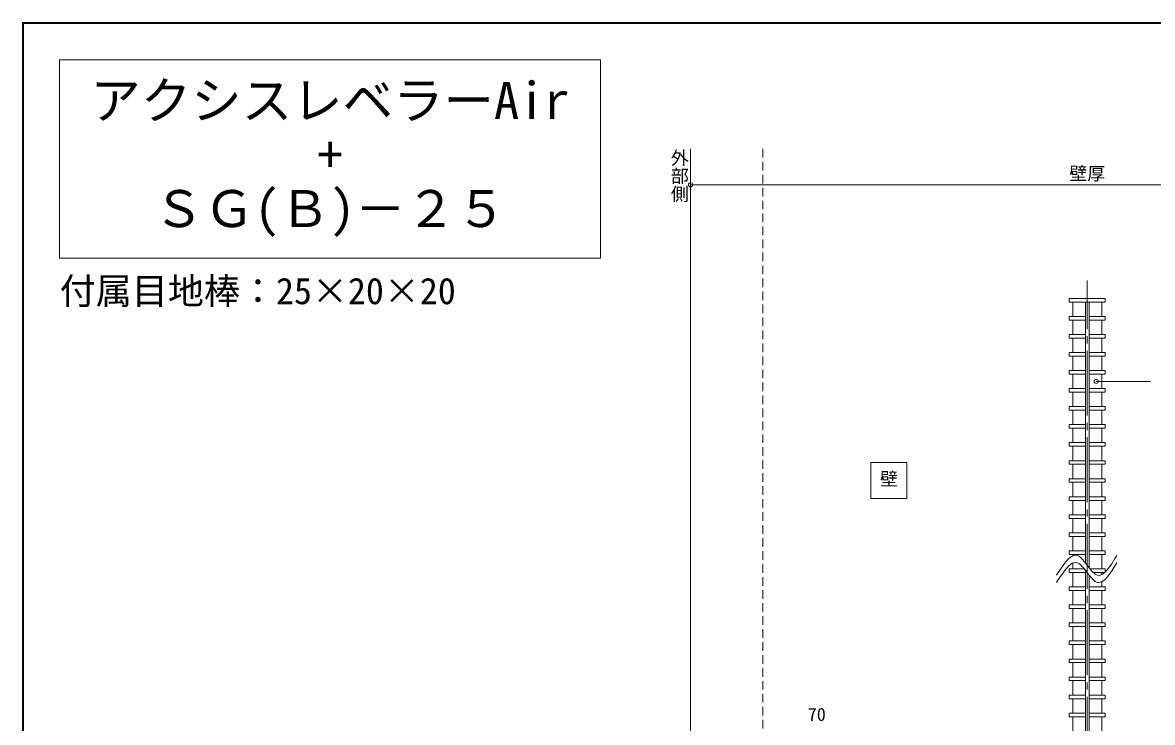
# Model space of a CAD drawing. Units: millimetres at full size, sheet at 1:2; details may follow other scales. Extents: x -874 to 280, y -194 to 194.
# Drawn here: x -280.3 to 33.1, y 0.1 to 194.2 of the extents above; entities that cross this region are included whole.
import ezdxf
from ezdxf.enums import TextEntityAlignment as Align

# ---------------------------------------------------------------- set-up
doc = ezdxf.new("R2010")
doc.units = ezdxf.units.MM
doc.header["$LTSCALE"] = 2
doc.header["$PDMODE"] = 32
doc.header["$PDSIZE"] = 1.2
doc.linetypes.add('CHAIN2', pattern=[12, 9, -1, 1, -1])
doc.linetypes.add('DASHED1', pattern=[1.8, 1.2, -0.6])
doc.layers.add('0-0_', color=7, linetype='Continuous', lineweight=9)
doc.layers.add('1-0_', color=5, linetype='Continuous', lineweight=9)
doc.styles.add('@ＭＳ ゴシック', font='')
doc.styles.add('ＭＳ ゴシック', font='')
doc.styles.get('@ＭＳ ゴシック').set_extended_font_data('@MS Gothic')
doc.styles.get('ＭＳ ゴシック').set_extended_font_data('MS Gothic')

msp = doc.modelspace()

# ---------------------------------------------------------------- linework, layer by layer
at = {"layer": '0-0_'}
for p, q in [((-280, 193.9), (280, 193.9)), ((-280, -193.9), (-280, 193.9)), ((-270, 183.9), (-270, 128.9)), ((-120, 183.9), (-270, 183.9))]:
    msp.add_line(p, q, dxfattribs=at)
for points in [[(280.28, 194.18), (-280.28, 194.18), (-280.28, -194.18)], [(-270, 128.9), (-120, 128.9), (-120, 183.9)]]:
    msp.add_lwpolyline(points, dxfattribs=at)
at = {"layer": '1-0_', "color": 7}
for p, q in [((-95, 159.2), (-95, -75.8)), ((125, 149.2), (-95, 149.2)), ((32.5, 94.7), (17.5, 94.7)), ((-45, 72.2), (-45, 62.2)), ((-35, 72.2), (-45, 72.2)), ((-35, 62.2), (-35, 72.2)), ((-45, 62.2), (-35, 62.2))]:
    msp.add_line(p, q, dxfattribs=at)
at = {"layer": '1-0_', "color": 7, "linetype": 'DASHED1'}
msp.add_line((-75, 159.2), (-75, -140.8), dxfattribs=at)
at = {"layer": '1-0_', "color": 6, "linetype": 'CHAIN2'}
msp.add_line((15, -130.8), (15, 122.7), dxfattribs=at)
at = {"layer": '1-0_'}
for p, q in [((20, 116.7), (10, 116.7)), ((20, 117.7), (20, 116.7)), ((14.5, 111.7), (10, 111.7)), ((15.5, 112.7), (20, 112.7)), ((20, 111.7), (15.5, 111.7)), ((20, 112.7), (20, 111.7)), ((14.5, 106.7), (10, 106.7)), ((15.5, 107.7), (20, 107.7)), ((20, 106.7), (15.5, 106.7)), ((20, 107.7), (20, 106.7)), ((14.5, 101.7), (10, 101.7)), ((15.5, 102.7), (20, 102.7)), ((20, 101.7), (15.5, 101.7)), ((20, 102.7), (20, 101.7)), ((15.5, 97.7), (20, 97.7)), ((20, 97.7), (20, 96.7)), ((14.5, 96.7), (10, 96.7)), ((20, 96.7), (15.5, 96.7)), ((10, 91.7), (10, 92.7)), ((10, 92.7), (14.5, 92.7)), ((14.5, 91.7), (10, 91.7)), ((15.5, 92.7), (20, 92.7)), ((20, 91.7), (15.5, 91.7)), ((20, 92.7), (20, 91.7)), ((10, 86.7), (10, 87.7)), ((10, 87.7), (14.5, 87.7)), ((14.5, 86.7), (10, 86.7)), ((15.5, 87.7), (20, 87.7)), ((20, 86.7), (15.5, 86.7)), ((20, 87.7), (20, 86.7)), ((14.5, 81.7), (10, 81.7)), ((15.5, 82.7), (20, 82.7)), ((20, 81.7), (15.5, 81.7)), ((20, 82.7), (20, 81.7)), ((10, 76.7), (10, 77.7)), ((10, 77.7), (14.5, 77.7)), ((14.5, 76.7), (10, 76.7)), ((15.5, 77.7), (20, 77.7)), ((20, 76.7), (15.5, 76.7)), ((20, 77.7), (20, 76.7)), ((15.5, 72.7), (20, 72.7)), ((20, 72.7), (20, 71.7)), ((14.5, 71.7), (10, 71.7)), ((20, 71.7), (15.5, 71.7)), ((14.5, 66.7), (10, 66.7)), ((15.5, 67.7), (20, 67.7)), ((20, 66.7), (15.5, 66.7)), ((20, 67.7), (20, 66.7)), ((15.5, 62.7), (20, 62.7)), ((20, 62.7), (20, 61.7)), ((14.5, 61.7), (10, 61.7)), ((20, 61.7), (15.5, 61.7)), ((14.5, 56.7), (10, 56.7)), ((15.5, 57.7), (20, 57.7)), ((20, 56.7), (15.5, 56.7)), ((20, 57.7), (20, 56.7)), ((14.5, 51.7), (10, 51.7)), ((15.5, 52.7), (20, 52.7)), ((20, 51.7), (15.5, 51.7)), ((20, 52.7), (20, 51.7)), ((15.5, 47.7), (20, 47.7)), ((20, 47.7), (20, 46.7)), ((14.5, 46.7), (10, 46.7)), ((20, 46.7), (15.5, 46.7)), ((10, 41.7), (10, 42.7)), ((10, 42.7), (14.209, 42.7)), ((14.5, 41.7), (10, 41.7)), ((15.776, 42.7), (20, 42.7)), ((19.838, 41.7), (16.686, 41.7)), ((20, 42.7), (20, 41.827)), ((15.5, 37.7), (20, 37.7)), ((20, 37.7), (20, 36.7)), ((14.5, 36.7), (10, 36.7)), ((20, 36.7), (15.5, 36.7)), ((14.5, 31.7), (10, 31.7)), ((15.5, 32.7), (20, 32.7)), ((20, 31.7), (15.5, 31.7)), ((20, 32.7), (20, 31.7)), ((14.5, 26.7), (10, 26.7)), ((15.5, 27.7), (20, 27.7)), ((20, 26.7), (15.5, 26.7)), ((20, 27.7), (20, 26.7)), ((15.5, 22.7), (20, 22.7)), ((20, 22.7), (20, 21.7)), ((14.5, 21.7), (10, 21.7)), ((20, 21.7), (15.5, 21.7)), ((14.5, 16.7), (10, 16.7)), ((15.5, 17.7), (20, 17.7)), ((20, 16.7), (15.5, 16.7)), ((20, 17.7), (20, 16.7)), ((15.5, 12.7), (20, 12.7)), ((20, 12.7), (20, 11.7)), ((14.5, 11.7), (10, 11.7)), ((20, 11.7), (15.5, 11.7)), ((14.5, 6.7), (10, 6.7)), ((15.5, 7.7), (20, 7.7)), ((20, 6.7), (15.5, 6.7)), ((20, 7.7), (20, 6.7)), ((14.5, 1.7), (10, 1.7)), ((15.5, 2.7), (20, 2.7)), ((20, 1.7), (15.5, 1.7)), ((20, 2.7), (20, 1.7))]:
    msp.add_line(p, q, dxfattribs=at)
at = {"layer": '1-0_', "color": 4}
for p, q in [((11, 116.7), (11, 112.7)), ((14.5, 116.7), (14.5, 44.345)), ((15.5, 116.7), (15.5, 43.035)), ((19, 116.7), (19, 112.7)), ((11, 111.7), (11, 107.7)), ((19, 111.7), (19, 107.7)), ((11, 106.7), (11, 102.7)), ((19, 106.7), (19, 102.7)), ((11, 101.7), (11, 97.7)), ((19, 101.7), (19, 97.7)), ((11, 96.7), (11, 92.7)), ((19, 96.7), (19, 92.7)), ((11, 91.7), (11, 87.7)), ((19, 91.7), (19, 87.7)), ((11, 86.7), (11, 82.7)), ((19, 86.7), (19, 82.7)), ((11, 81.7), (11, 77.7)), ((19, 81.7), (19, 77.7)), ((11, 76.7), (11, 72.7)), ((19, 76.7), (19, 72.7)), ((11, 71.7), (11, 67.7)), ((19, 71.7), (19, 67.7)), ((11, 66.7), (11, 62.7)), ((19, 66.7), (19, 62.7)), ((11, 61.7), (11, 57.7)), ((19, 61.7), (19, 57.7)), ((11, 56.7), (11, 52.7)), ((19, 56.7), (19, 52.7)), ((11, 51.7), (11, 47.7)), ((19, 51.7), (19, 47.7)), ((11, 46.7), (11, 46.283)), ((11, 44.283), (11, 42.7)), ((19, 46.7), (19, 42.7)), ((11, 41.7), (11, 37.7)), ((14.5, 42.345), (14.5, -50.8)), ((15.5, 41.035), (15.5, -50.8)), ((19, 41.7), (19, 41.106)), ((19, 39.106), (19, 37.7)), ((11, 36.7), (11, 32.7)), ((19, 36.7), (19, 32.7)), ((11, 31.7), (11, 27.7)), ((19, 31.7), (19, 27.7)), ((11, 26.7), (11, 22.7)), ((19, 26.7), (19, 22.7)), ((11, 21.7), (11, 17.7)), ((19, 21.7), (19, 17.7)), ((11, 16.7), (11, 12.7)), ((19, 16.7), (19, 12.7)), ((11, 11.7), (11, 7.7)), ((19, 11.7), (19, 7.7)), ((11, 6.7), (11, 2.7)), ((19, 6.7), (19, 2.7)), ((11, 1.7), (11, -2.3)), ((19, 1.7), (19, -2.3))]:
    msp.add_line(p, q, dxfattribs=at)
at = {"layer": '1-0_'}
for points in [[(10, 116.7), (10, 117.7), (20, 117.7)], [(10, 111.7), (10, 112.7), (14.5, 112.7)], [(10, 106.7), (10, 107.7), (14.5, 107.7)], [(10, 101.7), (10, 102.7), (14.5, 102.7)], [(10, 96.7), (10, 97.7), (14.5, 97.7)], [(10, 81.7), (10, 82.7), (14.5, 82.7)], [(10, 71.7), (10, 72.7), (14.5, 72.7)], [(10, 66.7), (10, 67.7), (14.5, 67.7)], [(10, 61.7), (10, 62.7), (14.5, 62.7)], [(10, 56.7), (10, 57.7), (14.5, 57.7)], [(10, 51.7), (10, 52.7), (14.5, 52.7)], [(10, 46.7), (10, 47.7), (14.5, 47.7)], [(10, 36.7), (10, 37.7), (14.5, 37.7)], [(10, 31.7), (10, 32.7), (14.5, 32.7)], [(10, 26.7), (10, 27.7), (14.5, 27.7)], [(10, 21.7), (10, 22.7), (14.5, 22.7)], [(10, 16.7), (10, 17.7), (14.5, 17.7)], [(10, 11.7), (10, 12.7), (14.5, 12.7)], [(10, 6.7), (10, 7.7), (14.5, 7.7)], [(10, 1.7), (10, 2.7), (14.5, 2.7)]]:
    msp.add_lwpolyline(points, dxfattribs=at)
at = {"layer": '1-0_', "color": 3}
for points in [[(6.5, 40.95), (7.052, 41.813), (8.003, 43.245), (8.953, 44.525), (9.899, 45.556), (10.84, 46.241), (11.775, 46.484), (12.315, 46.384), (12.833, 46.107), (13.721, 45.295), (14.605, 44.217), (15.485, 43.054), (16.362, 41.989), (17.24, 41.205), (17.749, 40.95), (18.259, 40.878), (19.139, 41.149), (20.02, 41.843), (20.903, 42.867), (21.786, 44.13), (22.67, 45.537), (23.183, 46.384)], [(6.5, 38.95), (7.052, 39.813), (8.003, 41.245), (8.953, 42.525), (9.899, 43.556), (10.84, 44.241), (11.775, 44.484), (12.315, 44.384), (12.833, 44.107), (13.721, 43.295), (14.605, 42.217), (15.485, 41.054), (16.362, 39.989), (17.24, 39.205), (17.749, 38.95), (18.259, 38.878), (19.139, 39.149), (20.02, 39.843), (20.903, 40.867), (21.786, 42.13), (22.67, 43.537), (23.183, 44.384)]]:
    msp.add_lwpolyline(points, dxfattribs=at)
at = {"layer": '1-0_', "color": 7}
msp.add_point((-95, 149.2), dxfattribs=at)
at = {"layer": '1-0_', "color": 2}
msp.add_point((17.5, 94.7), dxfattribs=at)

# ---------------------------------------------------------------- texts
at = {"layer": '0-0_', "style": 'ＭＳ ゴシック'}
for s, height, p in [('アクシスレベラーAir', 10.26, (-261.5, 164.4)), ('+', 10.26, (-198.5, 149.4)), ('ＳＧ(Ｂ)－２５', 10.26, (-244, 134.4)), ('付属目地棒：25×20×20', 7.331, (-270, 113.9))]:
    msp.add_text(s, height=height, dxfattribs=at).set_placement(p, align=Align.BOTTOM_LEFT)
at = {"layer": '1-0_', "color": 7, "style": '@ＭＳ ゴシック'}
msp.add_text('外部側', height=3.666, rotation=270, dxfattribs=at).set_placement((-101, 159.2), align=Align.BOTTOM_LEFT)
at = {"layer": '1-0_', "color": 7, "style": 'ＭＳ ゴシック'}
for s, p in [('壁厚', (10, 149.4)), ('壁', (-42.5, 64.7)), ('70', (-62.5, -0.6))]:
    msp.add_text(s, height=3.666, dxfattribs=at).set_placement(p, align=Align.BOTTOM_LEFT)

doc.saveas('drawing.dxf')
